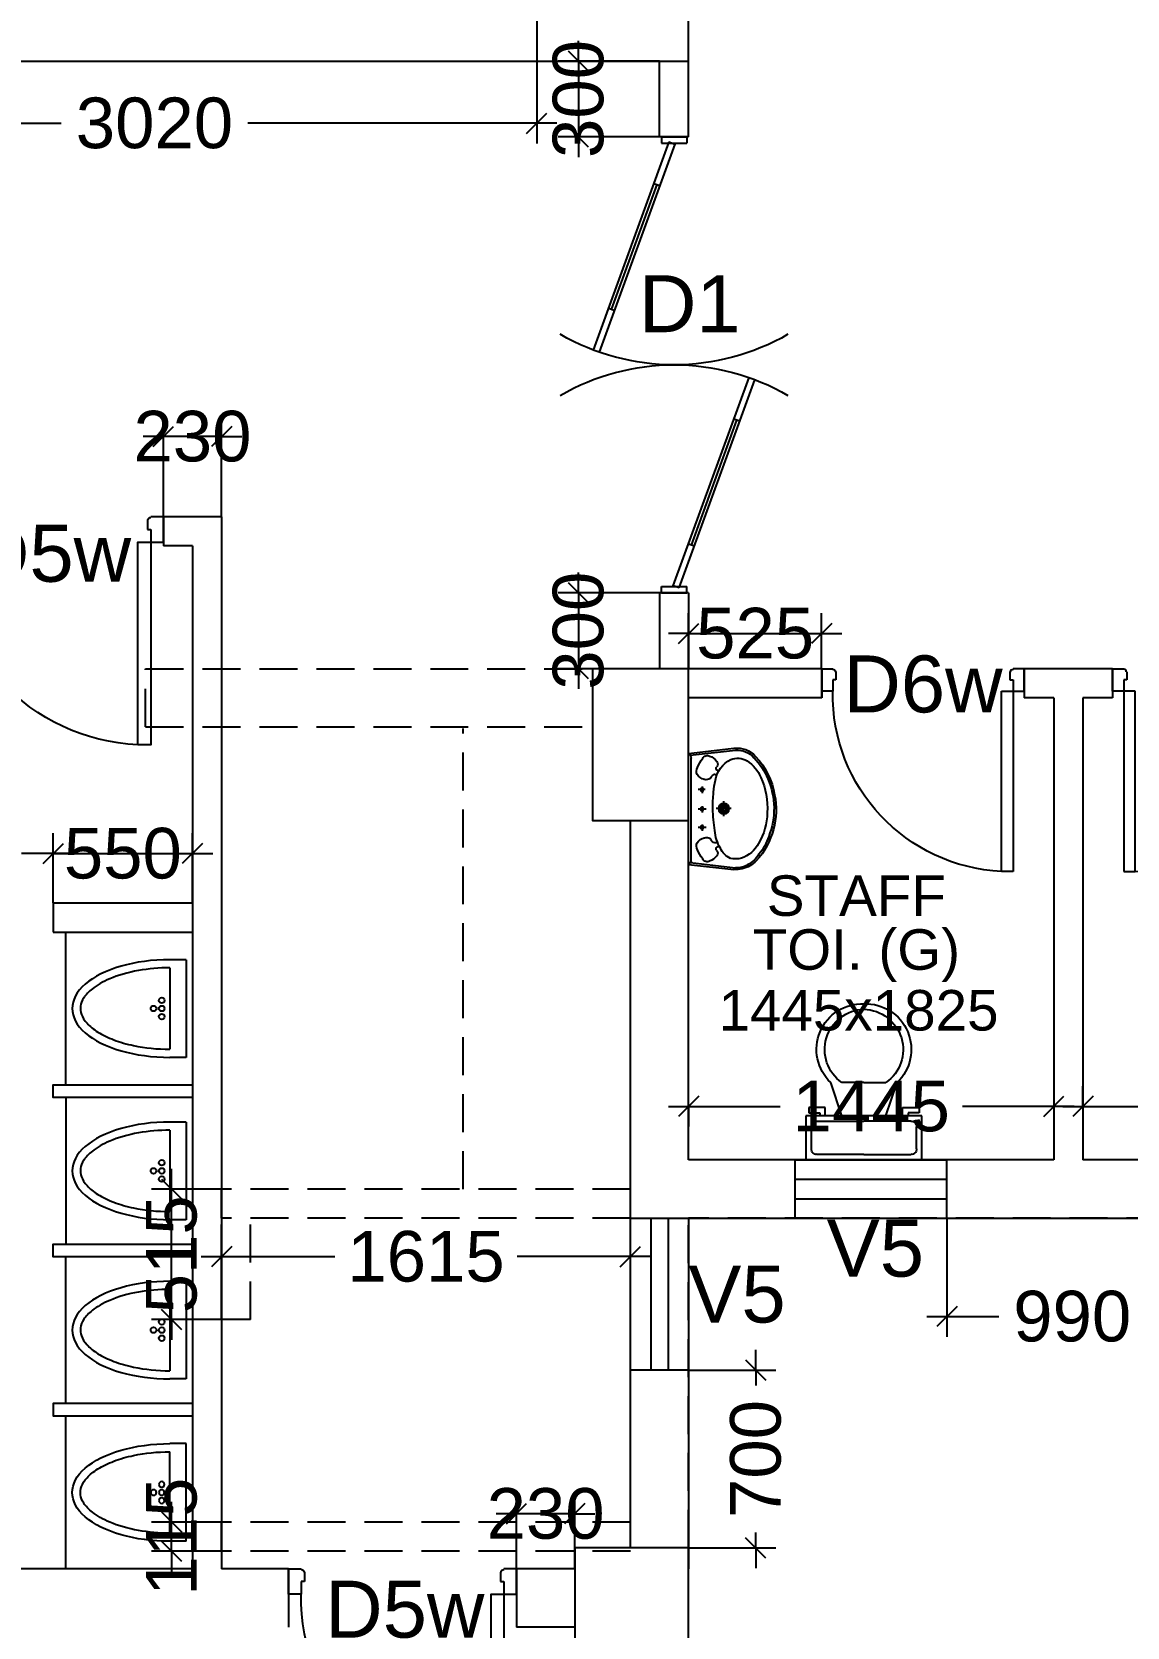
# Model space of a CAD drawing. Extents: x 6345096 to 6738923, y -6490958 to -6305885.
# Drawn here: x 6536445 to 6540771, y -6409655 to -6403355 of the extents above; entities that cross this region are included whole.
import ezdxf
from ezdxf.enums import TextEntityAlignment as Align

# ---------------------------------------------------------------- set-up
doc = ezdxf.new("R2010")
doc.units = 0
doc.header["$LTSCALE"] = 600
doc.header["$MEASUREMENT"] = 0
doc.header["$PDMODE"] = 35
doc.linetypes.add('DASHED', pattern=[0.75, 0.5, -0.25])
doc.linetypes.add('HIDDEN', pattern=[0.375, 0.25, -0.125])
doc.layers.get('0').update_dxf_attribs({"linetype": 'CONTINUOUS'})
doc.layers.get('Defpoints').update_dxf_attribs({"linetype": 'CONTINUOUS'})
for name, color, linetype in [('DOOR', 32, 'CONTINUOUS'), ('HS', 251, 'CONTINUOUS'), ('joinery', 7, 'CONTINUOUS'), ('LA-column', 3, 'CONTINUOUS'), ('Room Dim', 1, 'CONTINUOUS'), ('T Wall', 8, 'CONTINUOUS'), ('TEXT', 6, 'CONTINUOUS'), ('Toi-Euip', 8, 'CONTINUOUS'), ('toi-fix', 46, 'CONTINUOUS'), ('Walls', 7, 'CONTINUOUS'), ('WIN', 151, 'CONTINUOUS'), ('Working Dim', 5, 'CONTINUOUS')]:
    doc.layers.add(name, color=color, linetype=linetype)
doc.styles.add('ari', font='arial.ttf')
doc.styles.add('ARIAL', font='arial.ttf')
doc.dimstyles.new('int. dim', dxfattribs={"dimtxt": 200, "dimasz": 80, "dimexe": 80, "dimexo": 0, "dimgap": 70, "dimtad": 0, "dimdec": 0, "dimzin": 12, "dimdsep": 46, "dimtxsty": 'ari', "dimblk": 'OBLIQUE', "dimcen": 2, "dimdle": 80, "dimclrd": 256, "dimclre": 256, "dimclrt": 6, "dimadec": 0, "dimazin": 0, "dimtfac": 1, "dimtdec": 0, "dimtix": 1, "dimtmove": 2, "dimatfit": 3, "dimfxl": 1, "dimtolj": 1, "dimtzin": 0, "dimlwd": -1, "dimlwe": -1, "dimarcsym": 0})

# ---------------------------------------------------------------- blocks, each defined once
blk = doc.blocks.new('Z$W@#5624')
at = {"layer": 'DOOR'}
for p, q in [((19.2, 469.7), (840.4, 768.6)), ((27.7, 446.2), (848.9, 745.1)), ((187.7, 517.8), (680.4, 697.1)), ((676.2, 708.8), (684.7, 685.4)), ((183.4, 529.5), (192, 506)), ((0, 399.5), (0, 499.4)), ((0, 499.4), (25, 499.4)), ((19.2, 469.7), (27.7, 446.2)), ((25, 399.5), (25, 499.4)), ((1770, 452.6), (948.8, 153.7)), ((1778.6, 429.2), (1770, 452.6)), ((1797.8, 499.4), (1772.8, 499.4)), ((1772.8, 399.5), (1772.8, 499.4)), ((1797.8, 399.5), (1797.8, 499.4)), ((0, 399.5), (25, 399.5)), ((1778.6, 429.2), (957.4, 130.3)), ((1610.1, 381.1), (1117.3, 201.8)), ((1614.3, 369.4), (1605.8, 392.9)), ((1797.8, 399.5), (1772.8, 399.5)), ((1113.1, 213.5), (1121.6, 190.1))]:
    blk.add_line(p, q, dxfattribs=at)
at = {"layer": 'DOOR', "color": 145}
for centre, start_param, end_param in [((0, 449.4), 2.617994, 3.665191), ((1797.8, 449.4), -0.523599, 0.523599)]:
    blk.add_ellipse(centre, major_axis=(-898.9, 0), ratio=1, start_param=start_param, end_param=end_param, dxfattribs=at)
blk = doc.blocks.new('A$C782D609A')
at = {"layer": 'WIN', "linetype": 'Continuous'}
for p, q in [((-300, 230), (300, 230)), ((-300, 230), (-300, 0)), ((300, 230), (300, 0)), ((-300, 0), (300, 0))]:
    blk.add_line(p, q, dxfattribs=at)
at = {"layer": 'WIN', "linetype": 'DASHED', "ltscale": 300}
for p, q in [((-300, 153.3), (300, 153.3)), ((-300, 76.7), (300, 76.7))]:
    blk.add_line(p, q, dxfattribs=at)
blk = doc.blocks.new('1000')
at = {"layer": 'DOOR'}
for p, q in [((0, -100), (0, 0)), ((0, 0), (49.7, 0)), ((49.7, 0), (49.7, -2.2)), ((63.2, -49.5), (49.7, -49.5)), ((49.7, -49.5), (49.7, -100)), ((63.2, -13.5), (61, -13.5)), ((63.2, -13.5), (63.2, -49.5)), ((836.8, -13.5), (836.8, -49.5)), ((836.8, -13.5), (839, -13.5)), ((836.8, -49.5), (850.3, -49.5)), ((850.3, 0), (850.3, -2.2)), ((900, 0), (850.3, 0)), ((850.3, -49.5), (850.3, -100)), ((900, -100), (900, 0)), ((49.7, -100), (0, -100)), ((49.7, -100), (49.7, -900.6)), ((100.2, -100), (49.7, -100)), ((100.2, -900.6), (100.2, -100)), ((850.3, -100), (900, -100)), ((49.7, -900.6), (100.2, -900.6))]:
    blk.add_line(p, q, dxfattribs=at)
for centre, major_axis, start_param, end_param in [((49.7, -13.5), (-7.95, 7.95), 3.926991, 5.497787), ((850.3, -13.5), (7.95, 7.95), 0.785398, 2.356194)]:
    blk.add_ellipse(centre, major_axis=major_axis, ratio=1, start_param=start_param, end_param=end_param, dxfattribs=at)
at = {"layer": 'DOOR', "color": 145}
blk.add_ellipse((64.3, -115.3), major_axis=(-519.7, 589.8), ratio=1, start_param=2.464943, end_param=4.009476, dxfattribs=at)
blk = doc.blocks.new('_Oblique')
at = {"color": 0, "linetype": 'ByBlock', "lineweight": -2}
blk.add_line((-0.5, -0.5), (0.5, 0.5), dxfattribs=at)
blk = doc.blocks.new('*D740')
at = {"layer": 'Defpoints', "color": 0, "transparency": 16777216}
for p in [(6538924.4, -6403469.6, 2.4), (6538603.8, -6403769.6), (6538924.4, -6403769.6, 2.4)]:
    blk.add_point(p, dxfattribs=at)
at = {"layer": 'Working Dim', "transparency": 16777216}
for p, q in [((6538603.8, -6403469.6), (6538603.8, -6403389.6)), ((6538924.4, -6403469.6), (6538523.8, -6403469.6)), ((6538603.8, -6403469.6), (6538603.8, -6403769.6)), ((6538924.4, -6403769.6), (6538523.8, -6403769.6)), ((6538603.8, -6403769.6), (6538603.8, -6403849.6))]:
    blk.add_line(p, q, dxfattribs=at)
at = {"layer": 'Working Dim', "transparency": 16777216, "xscale": 80, "yscale": 80, "zscale": 80}
for p, rotation in [((6538603.8, -6403469.6), 270), ((6538603.8, -6403769.6), 90)]:
    blk.add_blockref('_Oblique', p, dxfattribs=dict(at, rotation=rotation))
at = {"layer": 'Working Dim', "color": 6, "transparency": 16777216, "insert": (6538603.8, -6403619.6), "char_height": 200, "attachment_point": 5, "rotation": 90, "style": 'ari'}
blk.add_mtext('\\A1;300', dxfattribs=at)
blk = doc.blocks.new('*D741')
at = {"layer": 'Defpoints', "color": 0, "transparency": 16777216}
for p in [(6538924.4, -6405569.6, 2.4), (6538603.9, -6405869.6), (6538924.4, -6405869.6, 2.4)]:
    blk.add_point(p, dxfattribs=at)
at = {"layer": 'Working Dim', "transparency": 16777216}
for p, q in [((6538603.9, -6405569.6), (6538603.9, -6405489.6)), ((6538924.4, -6405569.6), (6538523.9, -6405569.6)), ((6538603.9, -6405569.6), (6538603.9, -6405869.6)), ((6538924.4, -6405869.6), (6538523.9, -6405869.6)), ((6538603.9, -6405869.6), (6538603.9, -6405949.6))]:
    blk.add_line(p, q, dxfattribs=at)
at = {"layer": 'Working Dim', "transparency": 16777216, "xscale": 80, "yscale": 80, "zscale": 80}
for p, rotation in [((6538603.9, -6405569.6), 270), ((6538603.9, -6405869.6), 90)]:
    blk.add_blockref('_Oblique', p, dxfattribs=dict(at, rotation=rotation))
at = {"layer": 'Working Dim', "color": 6, "transparency": 16777216, "insert": (6538603.9, -6405719.6), "char_height": 200, "attachment_point": 5, "rotation": 90, "style": 'ari'}
blk.add_mtext('\\A1;300', dxfattribs=at)
blk = doc.blocks.new('*D743')
at = {"layer": 'Defpoints', "color": 0, "transparency": 16777216}
for p in [(6538809.4, -6408191.6), (6537194.5, -6408407.9, 0.7), (6538809.4, -6408390, 5.1)]:
    blk.add_point(p, dxfattribs=at)
at = {"layer": 'Working Dim', "transparency": 16777216}
for p, q in [((6537194.5, -6408407.9), (6537194.5, -6408111.6)), ((6538809.4, -6408390), (6538809.4, -6408111.6)), ((6537114.5, -6408191.6), (6537642, -6408191.6)), ((6538889.4, -6408191.6), (6538362, -6408191.6))]:
    blk.add_line(p, q, dxfattribs=at)
at = {"layer": 'Working Dim', "transparency": 16777216, "xscale": 80, "yscale": 80, "zscale": 80, "rotation": 180}
blk.add_blockref('_Oblique', (6537194.5, -6408191.6), dxfattribs=at)
at = {"layer": 'Working Dim', "transparency": 16777216, "xscale": 80, "yscale": 80, "zscale": 80}
blk.add_blockref('_Oblique', (6538809.4, -6408191.6), dxfattribs=at)
at = {"layer": 'Working Dim', "color": 6, "transparency": 16777216, "insert": (6538002, -6408191.6), "char_height": 200, "attachment_point": 5, "style": 'ari'}
blk.add_mtext('\\A1;1615', dxfattribs=at)
blk = doc.blocks.new('*D747')
at = {"layer": 'Defpoints', "color": 0, "transparency": 16777216}
for p in [(6539039.4, -6407594.4, 5.1), (6540481.9, -6407594.4, 5.1), (6540481.9, -6407598.3)]:
    blk.add_point(p, dxfattribs=at)
at = {"layer": 'Working Dim', "transparency": 16777216}
for p, q in [((6538959.4, -6407598.3), (6539400.7, -6407598.3)), ((6539039.4, -6407594.4), (6539039.4, -6407678.3)), ((6540561.9, -6407598.3), (6540120.7, -6407598.3)), ((6540481.9, -6407594.4), (6540481.9, -6407678.3))]:
    blk.add_line(p, q, dxfattribs=at)
at = {"layer": 'Working Dim', "transparency": 16777216, "xscale": 80, "yscale": 80, "zscale": 80, "rotation": 180}
blk.add_blockref('_Oblique', (6539039.4, -6407598.3), dxfattribs=at)
at = {"layer": 'Working Dim', "transparency": 16777216, "xscale": 80, "yscale": 80, "zscale": 80}
blk.add_blockref('_Oblique', (6540481.9, -6407598.3), dxfattribs=at)
at = {"layer": 'Working Dim', "color": 6, "transparency": 16777216, "insert": (6539760.7, -6407598.3), "char_height": 200, "attachment_point": 5, "style": 'ari'}
blk.add_mtext('\\A1;1445', dxfattribs=at)
blk = doc.blocks.new('*D748')
at = {"layer": 'Defpoints', "color": 0, "transparency": 16777216}
for p in [(6540596.9, -6407598.3, 5.1), (6542039.4, -6407598.3, 5.1), (6542039.4, -6407598.3)]:
    blk.add_point(p, dxfattribs=at)
at = {"layer": 'Working Dim', "transparency": 16777216}
for p, q in [((6540596.9, -6407598.3), (6540596.9, -6407518.3)), ((6542039.4, -6407598.3), (6542039.4, -6407518.3)), ((6540516.9, -6407598.3), (6540980.2, -6407598.3)), ((6542119.4, -6407598.3), (6541700.2, -6407598.3))]:
    blk.add_line(p, q, dxfattribs=at)
at = {"layer": 'Working Dim', "transparency": 16777216, "xscale": 80, "yscale": 80, "zscale": 80, "rotation": 180}
blk.add_blockref('_Oblique', (6540596.9, -6407598.3), dxfattribs=at)
at = {"layer": 'Working Dim', "transparency": 16777216, "xscale": 80, "yscale": 80, "zscale": 80}
blk.add_blockref('_Oblique', (6542039.4, -6407598.3), dxfattribs=at)
at = {"layer": 'Working Dim', "color": 6, "transparency": 16777216, "insert": (6541340.2, -6407598.3), "char_height": 200, "attachment_point": 5, "style": 'ari'}
blk.add_mtext('\\A1;1445', dxfattribs=at)
blk = doc.blocks.new('*D749')
at = {"layer": 'Defpoints', "color": 0, "transparency": 16777216}
for p in [(6539564.9, -6405730.6), (6539039.4, -6405869.6, 2.4), (6539564.9, -6405869.6, 5.1)]:
    blk.add_point(p, dxfattribs=at)
at = {"layer": 'Working Dim', "transparency": 16777216}
for p, q in [((6539039.4, -6405869.6), (6539039.4, -6405650.6)), ((6539564.9, -6405869.6), (6539564.9, -6405650.6)), ((6539039.4, -6405730.6), (6538959.4, -6405730.6)), ((6539039.4, -6405730.6), (6539564.9, -6405730.6)), ((6539564.9, -6405730.6), (6539644.9, -6405730.6))]:
    blk.add_line(p, q, dxfattribs=at)
at = {"layer": 'Working Dim', "transparency": 16777216, "xscale": 80, "yscale": 80, "zscale": 80}
blk.add_blockref('_Oblique', (6539039.4, -6405730.6), dxfattribs=at)
at = {"layer": 'Working Dim', "transparency": 16777216, "xscale": 80, "yscale": 80, "zscale": 80, "rotation": 180}
blk.add_blockref('_Oblique', (6539564.9, -6405730.6), dxfattribs=at)
at = {"layer": 'Working Dim', "color": 6, "transparency": 16777216, "insert": (6539302.2, -6405730.6), "char_height": 200, "attachment_point": 5, "style": 'ari'}
blk.add_mtext('\\A1;525', dxfattribs=at)
blk = doc.blocks.new('*D1101')
at = {"layer": 'Defpoints', "color": 0, "transparency": 16777216}
for p in [(6536997.3, -6409240.3), (6537194.4, -6409240.3, 1.7), (6537194.4, -6409355.3, 1.7)]:
    blk.add_point(p, dxfattribs=at)
at = {"layer": 'Working Dim', "transparency": 16777216}
for p, q in [((6536997.3, -6409240.3), (6536997.3, -6409160.3)), ((6537194.4, -6409240.3), (6536917.3, -6409240.3)), ((6536997.3, -6409355.3), (6536997.3, -6409240.3)), ((6537194.4, -6409355.3), (6536917.3, -6409355.3)), ((6536997.3, -6409355.3), (6536997.3, -6409435.3))]:
    blk.add_line(p, q, dxfattribs=at)
at = {"layer": 'Working Dim', "transparency": 16777216, "xscale": 80, "yscale": 80, "zscale": 80}
for p, rotation in [((6536997.3, -6409240.3), 270), ((6536997.3, -6409355.3), 90)]:
    blk.add_blockref('_Oblique', p, dxfattribs=dict(at, rotation=rotation))
at = {"layer": 'Working Dim', "color": 6, "transparency": 16777216, "insert": (6536997.3, -6409297.8), "char_height": 200, "attachment_point": 5, "rotation": 90, "style": 'ari'}
blk.add_mtext('\\A1;115', dxfattribs=at)
blk = doc.blocks.new('*D1102')
at = {"layer": 'Defpoints', "color": 0, "transparency": 16777216}
for p in [(6536997.3, -6407925.3), (6537194.4, -6407925.3, 1.7), (6537194.5, -6408440.3, 1.7)]:
    blk.add_point(p, dxfattribs=at)
at = {"layer": 'Working Dim', "transparency": 16777216}
for p, q in [((6536997.3, -6407925.3), (6536997.3, -6407845.3)), ((6537194.4, -6407925.3), (6536917.3, -6407925.3)), ((6536997.3, -6408440.3), (6536997.3, -6407925.3)), ((6537194.5, -6408440.3), (6536917.3, -6408440.3)), ((6536997.3, -6408440.3), (6536997.3, -6408520.3))]:
    blk.add_line(p, q, dxfattribs=at)
at = {"layer": 'Working Dim', "transparency": 16777216, "xscale": 80, "yscale": 80, "zscale": 80}
for p, rotation in [((6536997.3, -6407925.3), 270), ((6536997.3, -6408440.3), 90)]:
    blk.add_blockref('_Oblique', p, dxfattribs=dict(at, rotation=rotation))
at = {"layer": 'Working Dim', "color": 6, "transparency": 16777216, "insert": (6536997.3, -6408182.8), "char_height": 200, "attachment_point": 5, "rotation": 90, "style": 'ari'}
blk.add_mtext('\\A1;515', dxfattribs=at)
blk = doc.blocks.new('A$C70ED7303')
at = {"layer": 'toi-fix', "color": 8}
for p, q in [((0, 0), (229, 0)), ((229, 0), (229, -174.4)), ((-229, 0), (0, 0)), ((-229, -174.4), (-229, 0)), ((-207.2, -43.6), (-207.2, -130.8)), ((0, -21.8), (-185.4, -21.8)), ((0, -21.8), (185.4, -21.8)), ((207.2, -43.6), (207.2, -130.8)), ((229, -174.4), (-229, -174.4)), ((-218.1, -207.2), (-218.1, -185.4)), ((-218.1, -185.4), (-174.4, -185.4)), ((-185.4, -152.6), (0, -152.6)), ((-174.4, -185.4), (-174.4, -174.4)), ((-152.6, -174.4), (-152.6, -207.2)), ((-87.2, -174.4), (-130.8, -305.3)), ((185.4, -152.6), (0, -152.6)), ((87.2, -174.4), (130.8, -305.3)), ((152.6, -174.4), (152.6, -207.2)), ((174.4, -185.4), (174.4, -174.4)), ((218.1, -185.4), (174.4, -185.4)), ((218.1, -207.2), (218.1, -185.4)), ((-152.6, -207.2), (-218.1, -207.2)), ((152.6, -207.2), (218.1, -207.2)), ((0, -305.3), (-87.2, -305.3)), ((0, -305.3), (87.2, -305.3))]:
    blk.add_line(p, q, dxfattribs=at)
for centre, major_axis, start_param, end_param in [((-188.1, -40.9), (13.6, -13.6), 2.214297, 4.068888), ((188.1, -40.9), (13.6, -13.6), 0.643501, 2.498091), ((-188.1, -133.6), (-13.6, -13.6), 5.35589, 7.21048), ((188.1, -133.6), (-13.6, -13.6), 0.643501, 2.498091), ((-6.6, -436.2), (-127.6, -127.6), 4.686239, 7.105146), ((4.7, -435.5), (-112.7, -112.7), 4.541602, 7.039318), ((6.6, -436.2), (55.8, -171.6), -0.351019, 2.067888), ((-4.7, -435.5), (-112.7, -112.7), 0.814663, 3.31238)]:
    blk.add_ellipse(centre, major_axis=major_axis, ratio=1, start_param=start_param, end_param=end_param, dxfattribs=at)
blk = doc.blocks.new('A$C4D064DB7')
at = {"layer": 'Toi-Euip', "color": 8}
for p, q in [((-219.3, -1), (-239.3, 178)), ((-212.3, 5.4), (-232.3, 184.5)), ((-28.5, 137.9), (30, 137.9)), ((0.9, 167), (0.9, 107.5)), ((212.2, 4.9), (232.3, 184.5)), ((219.2, -1), (239.3, 178)), ((-73.1, 68.7), (-73.1, 37.2)), ((-0.6, 68.7), (-0.6, 37.2)), ((76.2, 63.6), (76.2, 37.2)), ((-204.6, 8.3), (200.4, 8.3)), ((-61.3, 51.7), (-86.8, 51.7)), ((11.1, 51.7), (-14.3, 51.7)), ((87.9, 51.7), (62.5, 51.7)), ((-219.3, -1), (219.2, -1))]:
    blk.add_line(p, q, dxfattribs=at)
for centre, radius in [((0.9, 137.9), 20.9), ((0.9, 137.9), 15), ((0.9, 137.9), 10.5), ((-73.1, 51.7), 6.23), ((-0.6, 51.7), 6.23), ((76.2, 51.7), 6.23)]:
    blk.add_circle(centre, radius, dxfattribs=at)
for centre, radius, start, end in [((-15, 63.3), 278.1, 103.68007, 133.11994), ((-52.1, 129.5), 194.1, 106.98939, 130.68541), ((0.4, 42.8), 293.4, 66.19508, 111.84971), ((-3.7, 79.1), 265.8, 77.13905, 106.85156), ((11, 56.9), 284.8, 46.38455, 81.02297), ((-135.9, 190.3), 102.7, 132.34, 168.55208), ((-115.7, 175.3), 119.3, 121.84149, 151.21457), ((-79.5, 166.9), 122.1, 117.7975, 160.69461), ((-12.7, 69.4), 239.9, 90.51874, 121.0564), ((4.5, 21.6), 288.4, 65.41071, 93.84539), ((17.4, 64.4), 266.9, 46.21733, 67.66735), ((74.5, 158), 135.4, 31.86033, 68.31323), ((140.9, 188.9), 91.5, 357.2238, 48.08952), ((143.8, 190.8), 96.4, 352.39424, 48.61688), ((-159.3, 187.8), 80.7, 163.23918, 186.99591), ((-156.9, 191.3), 75.7, 146.79114, 185.14021), ((-105.8, 184.4), 91.8, 165.58544, 192.65463), ((131.4, 192.6), 68.8, 336.77794, 32.40806), ((-124.3, 195.5), 77.6, 203.69295, 246.38132), ((98.1, 210.4), 106.4, 278.02022, 335.02213), ((-188.7, 72.6), 20.1, 152.49081, 243.19095), ((-154.2, 64.6), 55.1, 124.96691, 161.64959), ((-174.7, 96.4), 17.3, 50.46419, 129.5358), ((-157.9, 115.7), 8.33, 226.04031, 306.10739), ((-73.6, 263.8), 161.7, 239.59023, 265.97193), ((-156.5, 116.7), 8.45, 294.51045, 30.32874), ((-126.4, 102.5), 8.28, 83.15264, 217.30389), ((-110.1, 109.7), 26, 208.27151, 253.61398), ((-144.2, 69.4), 30.9, 343.96544, 29.92088), ((33.5, 869.5), 776.1, 261.22276, 267.52001), ((-3.1, 803.8), 709.6, 270.24313, 275.54823), ((44.3, 384), 287.3, 274.2321, 283.82674), ((146.2, 69.4), 30.9, 150.07912, 196.03456), ((112.1, 109.7), 26, 286.38602, 331.72849), ((129.6, 102.2), 7.16, 318.29837, 78.68026), ((157.9, 115.9), 7.49, 165.15228, 247.93068), ((159.9, 115.7), 8.33, 233.89261, 313.95969), ((176.7, 96.4), 17.3, 50.4642, 129.53581), ((156.2, 64.6), 55.1, 18.35041, 55.03309), ((190.7, 72.6), 20.1, 296.80905, 27.50919), ((-200, -15.1), 23.9, 101.14513, 143.7785), ((-120.2, 149.2), 122.2, 230.59825, 250.41359), ((-145.6, 63.1), 33, 241.91921, 291.35614), ((-161, 71.5), 47.7, 305.0585, 347.19296), ((163, 71.5), 47.7, 192.80704, 234.9415), ((147.6, 63.1), 33, 248.64386, 298.08079), ((122.2, 149.2), 122.2, 289.58641, 309.40175), ((199.8, -16.6), 24.9, 38.74871, 88.57964)]:
    blk.add_arc(centre, radius, start, end, dxfattribs=at)
blk = doc.blocks.new('*D1379')
at = {"layer": 'Defpoints', "color": 0, "transparency": 16777216}
for p in [(6540059.7, -6408039.8, -0.3), (6541049.7, -6408039.8), (6540059.7, -6408428.1)]:
    blk.add_point(p, dxfattribs=at)
at = {"layer": 'Working Dim', "transparency": 16777216}
for p, q in [((6540059.7, -6408039.8), (6540059.7, -6408508.1)), ((6541049.7, -6408039.8), (6541049.7, -6408508.1)), ((6539979.7, -6408428.1), (6540264.1, -6408428.1)), ((6541129.7, -6408428.1), (6540845.3, -6408428.1))]:
    blk.add_line(p, q, dxfattribs=at)
at = {"layer": 'Working Dim', "transparency": 16777216, "xscale": 80, "yscale": 80, "zscale": 80, "rotation": 180}
blk.add_blockref('_Oblique', (6540059.7, -6408428.1), dxfattribs=at)
at = {"layer": 'Working Dim', "transparency": 16777216, "xscale": 80, "yscale": 80, "zscale": 80}
blk.add_blockref('_Oblique', (6541049.7, -6408428.1), dxfattribs=at)
at = {"layer": 'Working Dim', "color": 6, "transparency": 16777216, "insert": (6540554.7, -6408428.1), "char_height": 200, "attachment_point": 5, "style": 'ari'}
blk.add_mtext('\\A1;990', dxfattribs=at)
blk = doc.blocks.new('*D1380')
at = {"layer": 'Defpoints', "color": 0, "transparency": 16777216}
for p in [(6539039.5, -6408639.7, 5.1), (6539304.5, -6408639.7), (6539039.5, -6409342.3, 4.3)]:
    blk.add_point(p, dxfattribs=at)
at = {"layer": 'Working Dim', "transparency": 16777216}
for p, q in [((6539304.5, -6408639.7), (6539304.5, -6408559.7)), ((6539039.5, -6408639.7), (6539384.5, -6408639.7)), ((6539304.5, -6408639.7), (6539304.5, -6408701.2)), ((6539304.5, -6409342.3), (6539304.5, -6409280.8)), ((6539039.5, -6409342.3), (6539384.5, -6409342.3)), ((6539304.5, -6409342.3), (6539304.5, -6409422.3))]:
    blk.add_line(p, q, dxfattribs=at)
at = {"layer": 'Working Dim', "transparency": 16777216, "xscale": 80, "yscale": 80, "zscale": 80}
for p, rotation in [((6539304.5, -6408639.7), 270), ((6539304.5, -6409342.3), 90)]:
    blk.add_blockref('_Oblique', p, dxfattribs=dict(at, rotation=rotation))
at = {"layer": 'Working Dim', "color": 6, "transparency": 16777216, "insert": (6539304.5, -6408991), "char_height": 200, "attachment_point": 5, "rotation": 90, "style": 'ari'}
blk.add_mtext('\\A1;700', dxfattribs=at)
blk = doc.blocks.new('Z$W@#1841')
at = {"layer": 'DOOR'}
for p, q in [((-267.6, -167.4), (-317.3, -167.4)), ((-317.3, -167.4), (-317.3, -267.4)), ((-267.6, -217.9), (-267.6, -167.4)), ((533, -217.9), (533, -167.4)), ((533, -167.4), (582.7, -167.4)), ((582.7, -167.4), (582.7, -267.4)), ((-254.1, -217.9), (-267.6, -217.9)), ((-254.1, -253.9), (-254.1, -217.9)), ((519.5, -253.9), (519.5, -217.9)), ((519.5, -217.9), (533, -217.9)), ((-317.3, -267.4), (-267.6, -267.4)), ((-267.6, -267.4), (-267.6, -265.2)), ((-254.1, -253.9), (-256.3, -253.9)), ((519.5, -253.9), (521.7, -253.9)), ((533, -267.4), (533, -265.2)), ((582.7, -267.4), (533, -267.4))]:
    blk.add_line(p, q, dxfattribs=at)
blk.add_lwpolyline([(482.5, 633.2), (482.5, -167.4), (533, -167.4), (533, 633.2)], close=True, dxfattribs=at)
at = {"layer": 'DOOR', "color": 145}
blk.add_arc((518.4, -152.1), 786.1, 92.61772, 181.11293, dxfattribs=at)
at = {"layer": 'DOOR'}
for centre, start, end in [((-267.6, -253.9), 270, 0), ((533, -253.9), 180, 270)]:
    blk.add_arc(centre, 11.2, start, end, dxfattribs=at)
blk = doc.blocks.new('URI')
at = {"layer": 'toi-fix', "color": 8}
for p, q in [((0, 0), (0, 75)), ((412.5, 75), (37.5, 75)), ((450, 0), (450, 75)), ((450, 0), (0, 0))]:
    blk.add_line(p, q, dxfattribs=at)
for centre in [(225, 150), (187.5, 112.5), (225, 112.5), (262.5, 112.5)]:
    blk.add_circle(centre, 13, dxfattribs=at)
blk.add_ellipse((225, 75), major_axis=(0, -450), ratio=0.5, start_param=1.570796, end_param=4.712389, dxfattribs=at)
blk.add_open_spline([(412.5, 75), (412.5, 124.2), (408.2, 173.3), (391.4, 268.1), (378.3, 313.3), (348.4, 383.5), (332.7, 410.7), (302.5, 449), (288.3, 462.2), (261, 480.2), (247.9, 485), (222.9, 488.5), (210.7, 487.2), (184.7, 477.8), (170.9, 469.5), (143, 444.1), (129.1, 427.1), (103, 385.3), (91, 360.6), (70, 305.1), (61.2, 274.4), (43.3, 189.6), (37.5, 132.5), (37.5, 75.3), (37.5, 75.1), (37.5, 75)], degree=3, knots=[1.570797, 1.570797, 1.570797, 1.570797, 1.912721, 1.912721, 2.274933, 2.274933, 2.575852, 2.575852, 2.824182, 2.824182, 3.072511, 3.072511, 3.320841, 3.320841, 3.569171, 3.569171, 3.817501, 3.817501, 4.06583, 4.06583, 4.31416, 4.31416, 4.71135, 4.71135, 4.712389, 4.712389, 4.712389, 4.712389], dxfattribs=at)
blk = doc.blocks.new('*D1848')
at = {"layer": 'Defpoints', "color": 0, "transparency": 16777216}
for p in [(6538359.5, -6409207.3), (6538359.5, -6409424.9, 9.4), (6538589.5, -6409424.9, 2.4)]:
    blk.add_point(p, dxfattribs=at)
at = {"layer": 'Working Dim', "transparency": 16777216}
for p, q in [((6538359.5, -6409424.9), (6538359.5, -6409127.3)), ((6538589.5, -6409424.9), (6538589.5, -6409127.3)), ((6538359.5, -6409207.3), (6538279.5, -6409207.3)), ((6538589.5, -6409207.3), (6538359.5, -6409207.3)), ((6538589.5, -6409207.3), (6538669.5, -6409207.3))]:
    blk.add_line(p, q, dxfattribs=at)
at = {"layer": 'Working Dim', "transparency": 16777216, "xscale": 80, "yscale": 80, "zscale": 80}
blk.add_blockref('_Oblique', (6538359.5, -6409207.3), dxfattribs=at)
at = {"layer": 'Working Dim', "transparency": 16777216, "xscale": 80, "yscale": 80, "zscale": 80, "rotation": 180}
blk.add_blockref('_Oblique', (6538589.5, -6409207.3), dxfattribs=at)
at = {"layer": 'Working Dim', "color": 6, "transparency": 16777216, "insert": (6538474.5, -6409207.3), "char_height": 200, "attachment_point": 5, "style": 'ari'}
blk.add_mtext('\\A1;230', dxfattribs=at)
blk = doc.blocks.new('*D1995')
at = {"layer": 'Defpoints', "color": 0, "transparency": 16777216}
for p in [(6536529.5, -6406599.7), (6535694.4, -6406794.9, 2.4), (6536529.5, -6406794.9, 2.4)]:
    blk.add_point(p, dxfattribs=at)
at = {"layer": 'Working Dim', "transparency": 16777216}
for p, q in [((6535694.4, -6406794.9), (6535694.4, -6406519.7)), ((6536529.5, -6406794.9), (6536529.5, -6406519.7)), ((6535614.4, -6406599.7), (6535820.1, -6406599.7)), ((6536609.5, -6406599.7), (6536403.8, -6406599.7))]:
    blk.add_line(p, q, dxfattribs=at)
at = {"layer": 'Working Dim', "transparency": 16777216, "xscale": 80, "yscale": 80, "zscale": 80, "rotation": 180}
blk.add_blockref('_Oblique', (6535694.4, -6406599.7), dxfattribs=at)
at = {"layer": 'Working Dim', "transparency": 16777216, "xscale": 80, "yscale": 80, "zscale": 80}
blk.add_blockref('_Oblique', (6536529.5, -6406599.7), dxfattribs=at)
at = {"layer": 'Working Dim', "color": 6, "transparency": 16777216, "insert": (6536112, -6406599.7), "char_height": 200, "attachment_point": 5, "style": 'ari'}
blk.add_mtext('\\A1;835', dxfattribs=at)
blk = doc.blocks.new('*D1996')
at = {"layer": 'Defpoints', "color": 0, "transparency": 16777216}
for p in [(6537079.5, -6406599.7), (6536529.5, -6406794.9, 2.4), (6537079.5, -6406794.9, 2.4)]:
    blk.add_point(p, dxfattribs=at)
at = {"layer": 'Working Dim', "transparency": 16777216}
for p, q in [((6536529.5, -6406794.9), (6536529.5, -6406519.7)), ((6537079.5, -6406794.9), (6537079.5, -6406519.7)), ((6536529.5, -6406599.7), (6536449.5, -6406599.7)), ((6536529.5, -6406599.7), (6537079.5, -6406599.7)), ((6537079.5, -6406599.7), (6537159.5, -6406599.7))]:
    blk.add_line(p, q, dxfattribs=at)
at = {"layer": 'Working Dim', "transparency": 16777216, "xscale": 80, "yscale": 80, "zscale": 80}
blk.add_blockref('_Oblique', (6536529.5, -6406599.7), dxfattribs=at)
at = {"layer": 'Working Dim', "transparency": 16777216, "xscale": 80, "yscale": 80, "zscale": 80, "rotation": 180}
blk.add_blockref('_Oblique', (6537079.5, -6406599.7), dxfattribs=at)
at = {"layer": 'Working Dim', "color": 6, "transparency": 16777216, "insert": (6536804.5, -6406599.7), "char_height": 200, "attachment_point": 5, "style": 'ari'}
blk.add_mtext('\\A1;550', dxfattribs=at)
blk = doc.blocks.new('*D1998')
at = {"layer": 'Defpoints', "color": 0, "transparency": 16777216}
for p in [(6536964.5, -6404952.5), (6536964.5, -6405269.9, 2.4), (6537194.5, -6405269.9, 2.4)]:
    blk.add_point(p, dxfattribs=at)
at = {"layer": 'Working Dim', "transparency": 16777216}
for p, q in [((6536964.5, -6405269.9), (6536964.5, -6404872.5)), ((6537194.5, -6405269.9), (6537194.5, -6404872.5)), ((6536964.5, -6404952.5), (6536884.5, -6404952.5)), ((6537194.5, -6404952.5), (6536964.5, -6404952.5)), ((6537194.5, -6404952.5), (6537274.5, -6404952.5))]:
    blk.add_line(p, q, dxfattribs=at)
at = {"layer": 'Working Dim', "transparency": 16777216, "xscale": 80, "yscale": 80, "zscale": 80}
blk.add_blockref('_Oblique', (6536964.5, -6404952.5), dxfattribs=at)
at = {"layer": 'Working Dim', "transparency": 16777216, "xscale": 80, "yscale": 80, "zscale": 80, "rotation": 180}
blk.add_blockref('_Oblique', (6537194.5, -6404952.5), dxfattribs=at)
at = {"layer": 'Working Dim', "color": 6, "transparency": 16777216, "insert": (6537079.5, -6404952.5), "char_height": 200, "attachment_point": 5, "style": 'ari'}
blk.add_mtext('\\A1;230', dxfattribs=at)
blk = doc.blocks.new('*D2107')
at = {"layer": 'Defpoints', "color": 0, "transparency": 16777216}
for p in [(6535419.3, -6403469.7, 2.4), (6538439.4, -6403469.7, -1.7), (6535419.3, -6403715.3)]:
    blk.add_point(p, dxfattribs=at)
at = {"layer": 'Working Dim', "transparency": 16777216}
for p, q in [((6535419.3, -6403469.7), (6535419.3, -6403795.3)), ((6538439.4, -6403469.7), (6538439.4, -6403795.3)), ((6535339.3, -6403715.3), (6536561.1, -6403715.3)), ((6538519.4, -6403715.3), (6537297.6, -6403715.3))]:
    blk.add_line(p, q, dxfattribs=at)
at = {"layer": 'Working Dim', "transparency": 16777216, "xscale": 80, "yscale": 80, "zscale": 80, "rotation": 180}
blk.add_blockref('_Oblique', (6535419.3, -6403715.3), dxfattribs=at)
at = {"layer": 'Working Dim', "transparency": 16777216, "xscale": 80, "yscale": 80, "zscale": 80}
blk.add_blockref('_Oblique', (6538439.4, -6403715.3), dxfattribs=at)
at = {"layer": 'Working Dim', "color": 6, "transparency": 16777216, "insert": (6536929.4, -6403715.3), "char_height": 200, "attachment_point": 5, "style": 'ari'}
blk.add_mtext('\\A1;3020', dxfattribs=at)
blk = doc.blocks.new('A$C2CD672AE')
at = {"layer": 'T Wall', "color": 8, "linetype": 'HIDDEN'}
for p, q in [((6875.1, 47983.6, 1.7), (6875.1, 48498.6, 1.7)), ((6990.1, 47983.6, 1.7), (6990.1, 48383.6, 1.7)), ((6990.1, 47983.6, 1.7), (6875.1, 47983.6, 1.7)), ((6875.1, 47068.6, 1.7), (6875.1, 47183.6, 1.7)), ((8490.1, 47183.6, 1.7), (6875.1, 47183.6, 1.7)), ((8490.1, 47068.6, 1.7), (6875.1, 47068.6, 1.7))]:
    blk.add_line(p, q, dxfattribs=at)
at = {"layer": 'Toi-Euip', "color": 8, "linetype": 'HIDDEN'}
blk.add_line((7830.1, 48498.6, 3.1), (7830.1, 50318.6, 3.1), dxfattribs=at)
at = {"layer": 'Walls', "color": 8, "linetype": 'HIDDEN'}
for p, q in [((5099.9, 52954.2), (8120.1, 52954.2)), ((8605.1, 52654.3, 2.4), (8605.1, 52954.3, 2.4)), ((8720.1, 52654.3, 2.4), (8720.1, 52954.3, 2.4)), ((8720.1, 52654.3, 2.4), (8605.1, 52654.3, 2.4)), ((8720.1, 50854.3, 2.4), (8605.1, 50854.3, 2.4)), ((8605.1, 50854.3, 2.4), (8605.1, 50554.3, 2.4)), ((8720.1, 50854.3, 2.4), (8720.1, 50554.3, 2.4)), ((6574.9, 50554.2), (8340.1, 50554.2)), ((6574.9, 50324.2), (6574.9, 50554.2)), ((9245.5, 50554.2), (8720.1, 50554.2)), ((9245.5, 50554.2), (9245.5, 50439.2)), ((10394.6, 50554.2), (10045.5, 50554.2)), ((10045.5, 50554.2), (10045.5, 50439.2)), ((10394.6, 50554.2), (10394.6, 50439.2)), ((9245.5, 50439.2), (8720.1, 50439.2)), ((10162.6, 50439.2), (10045.5, 50439.2)), ((10162.6, 50439.2), (10162.6, 48614.2)), ((10394.6, 50439.2), (10277.6, 50439.2)), ((10277.6, 50439.2), (10277.6, 48614.2)), ((6574.9, 50324.2), (8340.1, 50324.2)), ((8490.1, 47081.6), (8490.1, 49954.2)), ((8720.1, 48614.1), (8720.1, 49954.2)), ((10162.6, 48614.3), (8720.1, 48614.3)), ((11720.1, 48614.3), (10277.6, 48614.3)), ((6875.1, 48384.2), (6875.1, 48499.2)), ((8490.1, 48499.2), (6875.1, 48499.2)), ((8490.1, 48384.2), (6875.1, 48384.2)), ((11950.1, 48384.1), (8720.1, 48384.1)), ((8720.1, 47081.6), (8720.1, 48384.1))]:
    blk.add_line(p, q, dxfattribs=at)

msp = doc.modelspace()

# ---------------------------------------------------------------- linework, layer by layer
at = {"layer": 'LA-column', "color": 2}
for points, elevation in [([(6538439.525, -6403469.616), (6539039.525, -6403469.616), (6539039.525, -6403089.616), (6538439.525, -6403089.616)], 2.39), ([(6539039.524, -6406469.661), (6539039.524, -6405869.661), (6538659.524, -6405869.661), (6538659.524, -6406469.661)], 2.39), ([(6539039.524, -6409942.275), (6539039.524, -6409342.275), (6538589.524, -6409342.275), (6538589.524, -6409942.275)], 4.276)]:
    msp.add_lwpolyline(points, close=True, dxfattribs=dict(at, elevation=elevation))
at = {"layer": 'T Wall', "color": 6, "linetype": 'Continuous', "ltscale": 10000}
for p, q in [((6536529.524, -6406794.92, 2.39), (6537079.524, -6406794.92, 2.39)), ((6536529.524, -6406794.92, 2.39), (6536529.524, -6406909.92, 2.39)), ((6536529.524, -6406909.92, 2.39), (6537079.524, -6406909.92, 2.39))]:
    msp.add_line(p, q, dxfattribs=at)
at = {"layer": 'T Wall', "color": 6, "linetype": 'Continuous', "ltscale": 10000, "elevation": 2.39}
for points in [[(6536579.524, -6407513.67), (6536579.524, -6406909.92)], [(6537079.524, -6407563.67), (6536529.524, -6407563.67), (6536529.524, -6407513.67), (6537079.524, -6407513.67)], [(6536579.524, -6407563.67), (6536579.524, -6408142.42)], [(6537079.524, -6408192.42), (6536529.524, -6408192.42), (6536529.524, -6408142.42), (6537079.524, -6408142.42)], [(6536579.524, -6408771.17), (6536579.524, -6408192.42)], [(6537079.524, -6408771.17), (6536529.524, -6408771.17), (6536529.524, -6408821.17), (6537079.524, -6408821.17)], [(6536579.524, -6409425.463), (6536579.524, -6408821.17)]]:
    msp.add_lwpolyline(points, dxfattribs=at)
at = {"layer": 'Walls', "linetype": 'Continuous'}
for p, q in [((6535419.29, -6403469.66), (6538439.435, -6403469.66)), ((6538924.434, -6403769.629, 2.39), (6538924.434, -6403469.629, 2.39)), ((6539039.434, -6403769.629, 2.39), (6539039.434, -6403469.629, 2.39)), ((6539039.434, -6403769.629, 2.39), (6538924.434, -6403769.629, 2.39)), ((6539039.434, -6405569.629, 2.39), (6538924.434, -6405569.629, 2.39)), ((6538924.434, -6405569.629, 2.39), (6538924.434, -6405869.629, 2.39)), ((6539039.434, -6405569.629, 2.39), (6539039.434, -6405869.629, 2.39)), ((6539564.928, -6405869.714), (6539039.434, -6405869.714)), ((6539564.928, -6405869.714), (6539564.928, -6405984.714)), ((6540713.937, -6405869.714), (6540364.928, -6405869.714)), ((6540364.928, -6405869.714), (6540364.928, -6405984.714)), ((6540713.937, -6405869.714), (6540713.937, -6405984.714)), ((6539564.928, -6405984.714), (6539039.434, -6405984.714)), ((6540481.932, -6405984.714), (6540364.928, -6405984.714)), ((6540481.932, -6405984.714), (6540481.932, -6407809.741)), ((6540713.937, -6405984.714), (6540596.932, -6405984.714)), ((6540596.932, -6405984.714), (6540596.932, -6407809.741)), ((6538809.433, -6409342.275), (6538809.433, -6406469.714)), ((6539039.434, -6407809.795), (6539039.434, -6406469.714)), ((6540481.932, -6407809.588), (6539039.434, -6407809.588)), ((6542039.431, -6407809.588), (6540596.932, -6407809.588))]:
    msp.add_line(p, q, dxfattribs=at)
at = {"layer": 'Walls'}
for p, q in [((6537194.524, -6405269.92, 2.39), (6536964.524, -6405269.92, 2.39)), ((6536964.524, -6405269.92, 2.39), (6536964.524, -6405384.92, 2.39)), ((6537194.524, -6405269.92, 2.39), (6537194.524, -6409424.92, 2.39)), ((6537079.524, -6405384.92, 2.39), (6536964.524, -6405384.92, 2.39)), ((6537079.524, -6405384.92, 2.39), (6537079.524, -6409424.92, 2.39)), ((6539039.524, -6408039.972, 2.39), (6539039.524, -6409424.915, 2.39)), ((6537079.524, -6409424.92, 2.39), (6534079.388, -6409424.92, 2.39)), ((6537459.524, -6409424.92, 4.276), (6537194.524, -6409424.92, 2.39)), ((6537459.524, -6409424.92, 4.276), (6537459.524, -6409654.92, 4.276)), ((6538589.524, -6409424.92, 2.39), (6538359.524, -6409424.92, 4.276)), ((6538359.524, -6409424.92, 4.276), (6538359.524, -6409654.92, 4.276)), ((6538589.524, -6409654.92, 2.39), (6538359.524, -6409654.92, 4.276))]:
    msp.add_line(p, q, dxfattribs=at)
at = {"layer": 'Walls', "linetype": 'Continuous'}
msp.add_lwpolyline([(6539039.434, -6408039.795), (6542039.437, -6408039.795), (6542039.437, -6413184.708)], dxfattribs=at)
at = {"layer": 'WIN', "linetype": 'Continuous'}
for points in [[(6538809.524, -6408639.742), (6538809.524, -6408039.742), (6539039.524, -6408039.742), (6539039.524, -6408639.742)], [(6538890.865, -6408639.742), (6538890.865, -6408039.742), (6538958.183, -6408039.742), (6538958.183, -6408639.742)]]:
    msp.add_lwpolyline(points, close=True, dxfattribs=at)

# ---------------------------------------------------------------- block references
at = {"layer": 'DOOR', "linetype": 'Continuous'}
for name, p, xscale, yscale, zscale, rotation in [('Z$W@#5624', (6538531.934, -6405569.629, 2.39), -1.001247152686119, 1.001247152686119, 1.001247151760859, 270), ('1000', (6540364.928, -6405869.755, 2.39), -0.8888888880610687, 0.8888888927176595, 0.8888888919152134, 359.9999872134056), ('1000', (6540713.937, -6405869.755, 2.39), 0.8888888880610687, 0.8888888880610687, 0.8888888880610687, 1.278659438584812e-05)]:
    msp.add_blockref(name, p, dxfattribs=dict(at, xscale=xscale, yscale=yscale, zscale=zscale, rotation=rotation))
at = {"layer": 'DOOR', "linetype": 'Continuous', "xscale": -1, "rotation": 180}
for p in [(6536381.808, -6405537.328, 2.39), (6537776.808, -6409692.328, 9.407)]:
    msp.add_blockref('Z$W@#1841', p, dxfattribs=at)
at = {"layer": 'DOOR', "yscale": 0.8571428582072258, "rotation": 90}
for p, xscale, zscale in [((6537054.524, -6407404.641, 2.39), 0.8571428582072258, 0.8571428582072258), ((6537054.524, -6408045.912, 2.39), 0.8571428582072258, 0.8571428582072258), ((6537054.524, -6408674.662, 2.39), 0.8571428582072258, 0.8571428582072258), ((6537054.524, -6408930.449, 2.39), -0.8571428582072258, 0.8571428571428577)]:
    msp.add_blockref('URI', p, dxfattribs=dict(at, xscale=xscale, zscale=zscale))
at = {"layer": 'HS'}
msp.add_blockref('A$C2CD672AE', (6530319.294, -6456423.902, 8.17), dxfattribs=at)
at = {"layer": 'toi-fix', "xscale": -1, "rotation": 270}
msp.add_blockref('A$C4D064DB7', (6539040.538, -6406423.41, 5.131), dxfattribs=at)
at = {"layer": 'toi-fix', "linetype": 'Continuous', "xscale": -1, "rotation": 180}
msp.add_blockref('A$C70ED7303', (6539731.765, -6407809.588, 5.131), dxfattribs=at)
at = {"layer": 'WIN', "linetype": 'Continuous', "xscale": -1, "rotation": 180}
msp.add_blockref('A$C782D609A', (6539759.728, -6407809.588, -0.302), dxfattribs=at)

# ---------------------------------------------------------------- texts
at = {"layer": 'joinery', "style": 'ari'}
for s, p in [('D1', (6539044.098, -6404540.644, 27.662)), ('D5w', (6536522.811, -6405526.31, 2.39)), ('D6w', (6539965.091, -6406042.367, 27.662)), ('V5', (6539776.94, -6408270.746, -0.302)), ('V5', (6539230.473, -6408452.1, -9.566)), ('D5w', (6537918.252, -6409696.648, 4.276))]:
    msp.add_text(s, height=225, dxfattribs=at).set_placement(p, align=Align.CENTER)
at = {"layer": 'Room Dim', "style": 'ARIAL'}
msp.add_text('1445x1825', height=160, dxfattribs=at).set_placement((6539710.562, -6407298.803, -0.302), align=Align.CENTER)
at = {"layer": 'TEXT', "color": 7, "style": 'ARIAL'}
for s, p in [('STAFF', (6539701.989, -6406845.903, -0.302)), ('TOI. (G)', (6539701.989, -6407058.787, -0.302))]:
    msp.add_text(s, height=160, dxfattribs=at).set_placement(p, align=Align.CENTER)

# ---------------------------------------------------------------- dimensions: what is measured, and where the dimension line sits
at = {"layer": 'Working Dim', "color": 6}
for base, p1, p2, picture, middle in [((6538603.774, -6403769.629), (6538924.434, -6403469.629, 2.39), (6538924.434, -6403769.629, 2.39), '*D740', (6538603.774, -6403619.629)), ((6538603.927, -6405869.629), (6538924.434, -6405569.629, 2.39), (6538924.434, -6405869.629, 2.39), '*D741', (6538603.927, -6405719.629)), ((6536997.313, -6407925.272), (6537194.541, -6408440.272, 1.698), (6537194.433, -6407925.272, 1.698), '*D1102', (6536997.313, -6408182.772)), ((6536997.313, -6409240.272), (6537194.433, -6409355.272, 1.698), (6537194.433, -6409240.272, 1.698), '*D1101', (6536997.313, -6409297.772))]:
    dim = msp.add_linear_dim(base=base, p1=p1, p2=p2, angle=90, dimstyle='int. dim', override={"dimtxt": 200, "dimarcsym": 1}, dxfattribs=at)
    dim.commit()
    dim.dimension.update_dxf_attribs({"geometry": picture, "text_midpoint": middle})
for base, p1, p2, picture, middle in [((6535419.29, -6403715.252), (6538439.434, -6403469.659, -1.698), (6535419.29, -6403469.667, 2.39), '*D2107', (6536929.362, -6403715.252)), ((6536964.524, -6404952.504), (6537194.524, -6405269.92, 2.39), (6536964.524, -6405269.92, 2.39), '*D1998', (6537079.524, -6404952.504)), ((6539564.928, -6405730.639), (6539039.434, -6405869.629, 2.39), (6539564.928, -6405869.629, 5.131), '*D749', (6539302.181, -6405730.639)), ((6536529.524, -6406599.687), (6535694.388, -6406794.92, 2.39), (6536529.524, -6406794.92, 2.39), '*D1995', (6536111.956, -6406599.687)), ((6537079.524, -6406599.687), (6536529.524, -6406794.92, 2.39), (6537079.524, -6406794.92, 2.39), '*D1996', (6536804.524, -6406599.687)), ((6538809.434, -6408191.645, 1.698), (6537194.524, -6408407.863, 2.39), (6538809.434, -6408390.044, 6.829), '*D743', (6538001.979, -6408191.645, 1.698)), ((6540059.728, -6408428.132), (6541049.652, -6408039.795), (6540059.728, -6408039.795, -0.302), '*D1379', (6540554.69, -6408428.132)), ((6538359.524, -6409207.324), (6538589.524, -6409424.92, 2.39), (6538359.524, -6409424.92, 9.407), '*D1848', (6538474.524, -6409207.324))]:
    dim = msp.add_linear_dim(base=base, p1=p1, p2=p2, dimstyle='int. dim', override={"dimtxt": 200, "dimarcsym": 1}, dxfattribs=at)
    dim.commit()
    dim.dimension.update_dxf_attribs({"geometry": picture, "text_midpoint": middle})
dim = msp.add_linear_dim(base=(6540481.932, -6407598.277), p1=(6539039.434, -6407594.421, 5.131), p2=(6540481.932, -6407594.421, 5.131), text='1445', dimstyle='int. dim', override={"dimtxt": 200, "dimarcsym": 1}, dxfattribs=at)
dim.commit()
dim.dimension.update_dxf_attribs({"geometry": '*D747', "text_midpoint": (6539760.683, -6407598.277)})
dim = msp.add_linear_dim(base=(6542039.437, -6407598.277), p1=(6540596.932, -6407598.277, 5.131), p2=(6542039.437, -6407598.277, 5.131), text='1445', dimstyle='int. dim', override={"dimtxt": 200, "dimarcsym": 1}, dxfattribs=at)
dim.commit()
dim.dimension.update_dxf_attribs({"geometry": '*D748', "text_midpoint": (6541340.185, -6407598.277), "dimtype": 160})
dim = msp.add_linear_dim(base=(6539304.545, -6408639.742), p1=(6539039.524, -6409342.275, 4.276), p2=(6539039.524, -6408639.742, 5.131), angle=90, text='700', dimstyle='int. dim', override={"dimtxt": 200, "dimarcsym": 1}, dxfattribs=at)
dim.commit()
dim.dimension.update_dxf_attribs({"geometry": '*D1380', "text_midpoint": (6539304.545, -6408991.008)})

doc.saveas('drawing.dxf')
